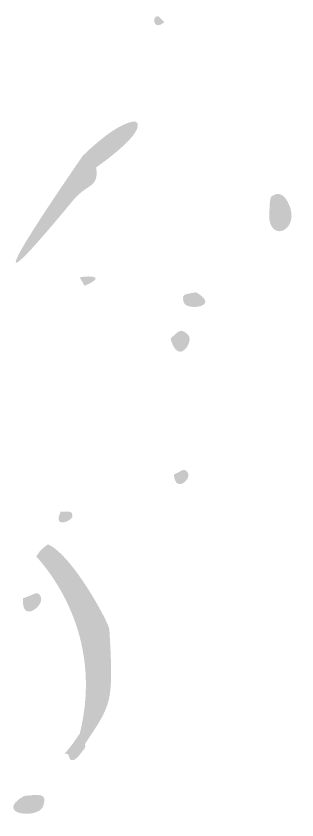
# Model space of a CAD drawing. Header units: millimetres. Extents: x 1807 to 1938, y 68 to 154.
# Drawn here: x 1931.88 to 1937.72, y 137.23 to 153.94 of the extents above; entities that cross this region are included whole.
import ezdxf

# ---------------------------------------------------------------- set-up
doc = ezdxf.new("R2010")
doc.units = ezdxf.units.MM

msp = doc.modelspace()

# ---------------------------------------------------------------- hatches: boundary and pattern name
at = {"true_color": 0x080808, "transparency": 33554687}
h = msp.add_hatch(color=18, dxfattribs=at)
edge = h.paths.add_edge_path(flags=0)
edge.add_spline(control_points=[(1934.962, 153.814), (1934.738, 153.614), (1934.686, 153.94), (1934.829, 153.938), (1934.845, 153.938), (1934.829, 153.938), (1934.962, 153.814)], knot_values=[0, 0, 0, 0, 1, 1, 1, 2, 2, 2, 2], degree=3, periodic=1)
h = msp.add_hatch(color=18, dxfattribs=at)
edge = h.paths.add_edge_path(flags=0)
edge.add_spline(control_points=[(1933.266, 151.035), (1933.336, 151.104), (1933.927, 151.692), (1934.32, 151.748), (1934.429, 151.764), (1934.633, 151.57), (1933.543, 150.793), (1933.516, 150.807), (1933.6, 150.851), (1933.266, 151.035)], knot_values=[0, 0, 0, 0, 1, 1, 1, 2, 2, 2, 3, 3, 3, 3], degree=3, periodic=1)
h = msp.add_hatch(color=18, dxfattribs=at)
edge = h.paths.add_edge_path(flags=0)
edge.add_spline(control_points=[(1933.266, 151.035), (1933.6, 150.851), (1933.516, 150.807), (1933.543, 150.793), (1933.609, 150.367), (1933.354, 150.46), (1933.071, 150.118), (1930.281, 146.74), (1933.221, 150.971), (1933.266, 151.035)], knot_values=[0, 0, 0, 0, 1, 1, 1, 2, 2, 2, 3, 3, 3, 3], degree=3, periodic=1)
h = msp.add_hatch(color=18, dxfattribs=at)
edge = h.paths.add_edge_path(flags=0)
edge.add_spline(control_points=[(1937.143, 149.716), (1937.147, 150.166), (1937.171, 150.182), (1937.209, 150.206), (1937.454, 150.366), (1937.573, 149.972), (1937.583, 149.94), (1937.718, 149.495), (1937.214, 149.257), (1937.143, 149.716)], knot_values=[0, 0, 0, 0, 1, 1, 1, 2, 2, 2, 3, 3, 3, 3], degree=3, periodic=1)
h = msp.add_hatch(color=18, dxfattribs=at)
edge = h.paths.add_edge_path(flags=0)
edge.add_spline(control_points=[(1933.303, 148.332), (1933.208, 148.508), (1933.201, 148.494), (1933.208, 148.508), (1933.219, 148.528), (1933.864, 148.58), (1933.303, 148.332)], knot_values=[0, 0, 0, 0, 1, 1, 1, 2, 2, 2, 2], degree=3, periodic=1)
h = msp.add_hatch(color=18, dxfattribs=at)
edge = h.paths.add_edge_path(flags=0)
edge.add_spline(control_points=[(1935.622, 148.198), (1936.152, 147.89), (1935.417, 147.808), (1935.365, 147.988), (1935.31, 148.179), (1935.395, 148.153), (1935.622, 148.198)], knot_values=[0, 0, 0, 0, 1, 1, 1, 2, 2, 2, 2], degree=3, periodic=1)
h = msp.add_hatch(color=18, dxfattribs=at)
edge = h.paths.add_edge_path(flags=0)
edge.add_spline(control_points=[(1935.089, 147.238), (1935.266, 147.389), (1935.297, 147.469), (1935.458, 147.311), (1935.584, 147.188), (1935.253, 146.64), (1935.089, 147.238)], knot_values=[0, 0, 0, 0, 1, 1, 1, 2, 2, 2, 2], degree=3, periodic=1)
h = msp.add_hatch(color=18, dxfattribs=at)
edge = h.paths.add_edge_path(flags=0)
edge.add_spline(control_points=[(1935.161, 144.409), (1935.345, 144.494), (1935.347, 144.54), (1935.426, 144.477), (1935.58, 144.352), (1935.188, 143.986), (1935.161, 144.409)], knot_values=[0, 0, 0, 0, 1, 1, 1, 2, 2, 2, 2], degree=3, periodic=1)
h = msp.add_hatch(color=18, dxfattribs=at)
edge = h.paths.add_edge_path(flags=0)
edge.add_spline(control_points=[(1932.81, 143.642), (1932.976, 143.625), (1933.025, 143.675), (1933.051, 143.564), (1933.078, 143.446), (1932.612, 143.262), (1932.81, 143.642)], knot_values=[0, 0, 0, 0, 1, 1, 1, 2, 2, 2, 2], degree=3, periodic=1)
h = msp.add_hatch(color=18, dxfattribs=at)
edge = h.paths.add_edge_path(flags=0)
edge.add_spline(control_points=[(1932.542, 142.959), (1933.053, 142.736), (1933.81, 141.323), (1933.818, 141.188), (1933.908, 139.661), (1933.867, 139.643), (1933.321, 138.826), (1933.176, 138.758), (1933.181, 138.738), (1933.057, 138.815), (1933.206, 139.037), (1933.201, 139.017), (1933.206, 139.037), (1933.714, 141.111), (1932.512, 142.466), (1932.298, 142.707), (1932.403, 142.862), (1932.396, 142.849), (1932.542, 142.959)], knot_values=[0, 0, 0, 0, 1, 1, 1, 2, 2, 2, 3, 3, 3, 4, 4, 4, 5, 5, 5, 6, 6, 6, 6], degree=3, periodic=1)
h = msp.add_hatch(color=18, dxfattribs=at)
edge = h.paths.add_edge_path(flags=0)
edge.add_spline(control_points=[(1932.024, 141.837), (1932.289, 141.925), (1932.305, 141.994), (1932.38, 141.892), (1932.515, 141.709), (1931.974, 141.281), (1932.024, 141.837)], knot_values=[0, 0, 0, 0, 1, 1, 1, 2, 2, 2, 2], degree=3, periodic=1)
h = msp.add_hatch(color=18, dxfattribs=at)
edge = h.paths.add_edge_path(flags=0)
edge.add_spline(control_points=[(1929.478, 139.358), (1929.447, 139.795), (1929.41, 139.777), (1929.488, 140.217), (1929.706, 141.443), (1932.455, 140.81), (1930.832, 139.393), (1930.292, 139.115), (1930.292, 139.121), (1930.249, 139.093), (1930.197, 139.058), (1928.475, 137.938), (1929.478, 139.358)], knot_values=[0, 0, 0, 0, 1, 1, 1, 2, 2, 2, 3, 3, 3, 4, 4, 4, 4], degree=3, periodic=1)
h = msp.add_hatch(color=18, dxfattribs=at)
edge = h.paths.add_edge_path(flags=0)
edge.add_spline(control_points=[(1933.057, 138.815), (1933.181, 138.738), (1933.176, 138.758), (1933.321, 138.826), (1933.301, 138.798), (1933.329, 138.756), (1933.309, 138.728), (1933.147, 138.499), (1933.105, 138.486), (1933.076, 138.477), (1932.936, 138.435), (1933.03, 138.644), (1932.886, 138.601), (1932.886, 138.601), (1933.057, 138.815), (1933.057, 138.815)], knot_values=[0, 0, 0, 0, 1, 1, 1, 2, 2, 2, 3, 3, 3, 4, 4, 4, 5, 5, 5, 5], degree=3, periodic=1)
h = msp.add_hatch(color=18, dxfattribs=at)
edge = h.paths.add_edge_path(flags=0)
edge.add_spline(control_points=[(1932.041, 137.727), (1932.368, 137.765), (1932.535, 137.79), (1932.443, 137.518), (1932.347, 137.23), (1931.396, 137.346), (1932.041, 137.727)], knot_values=[0, 0, 0, 0, 1, 1, 1, 2, 2, 2, 2], degree=3, periodic=1)

doc.saveas('drawing.dxf')
